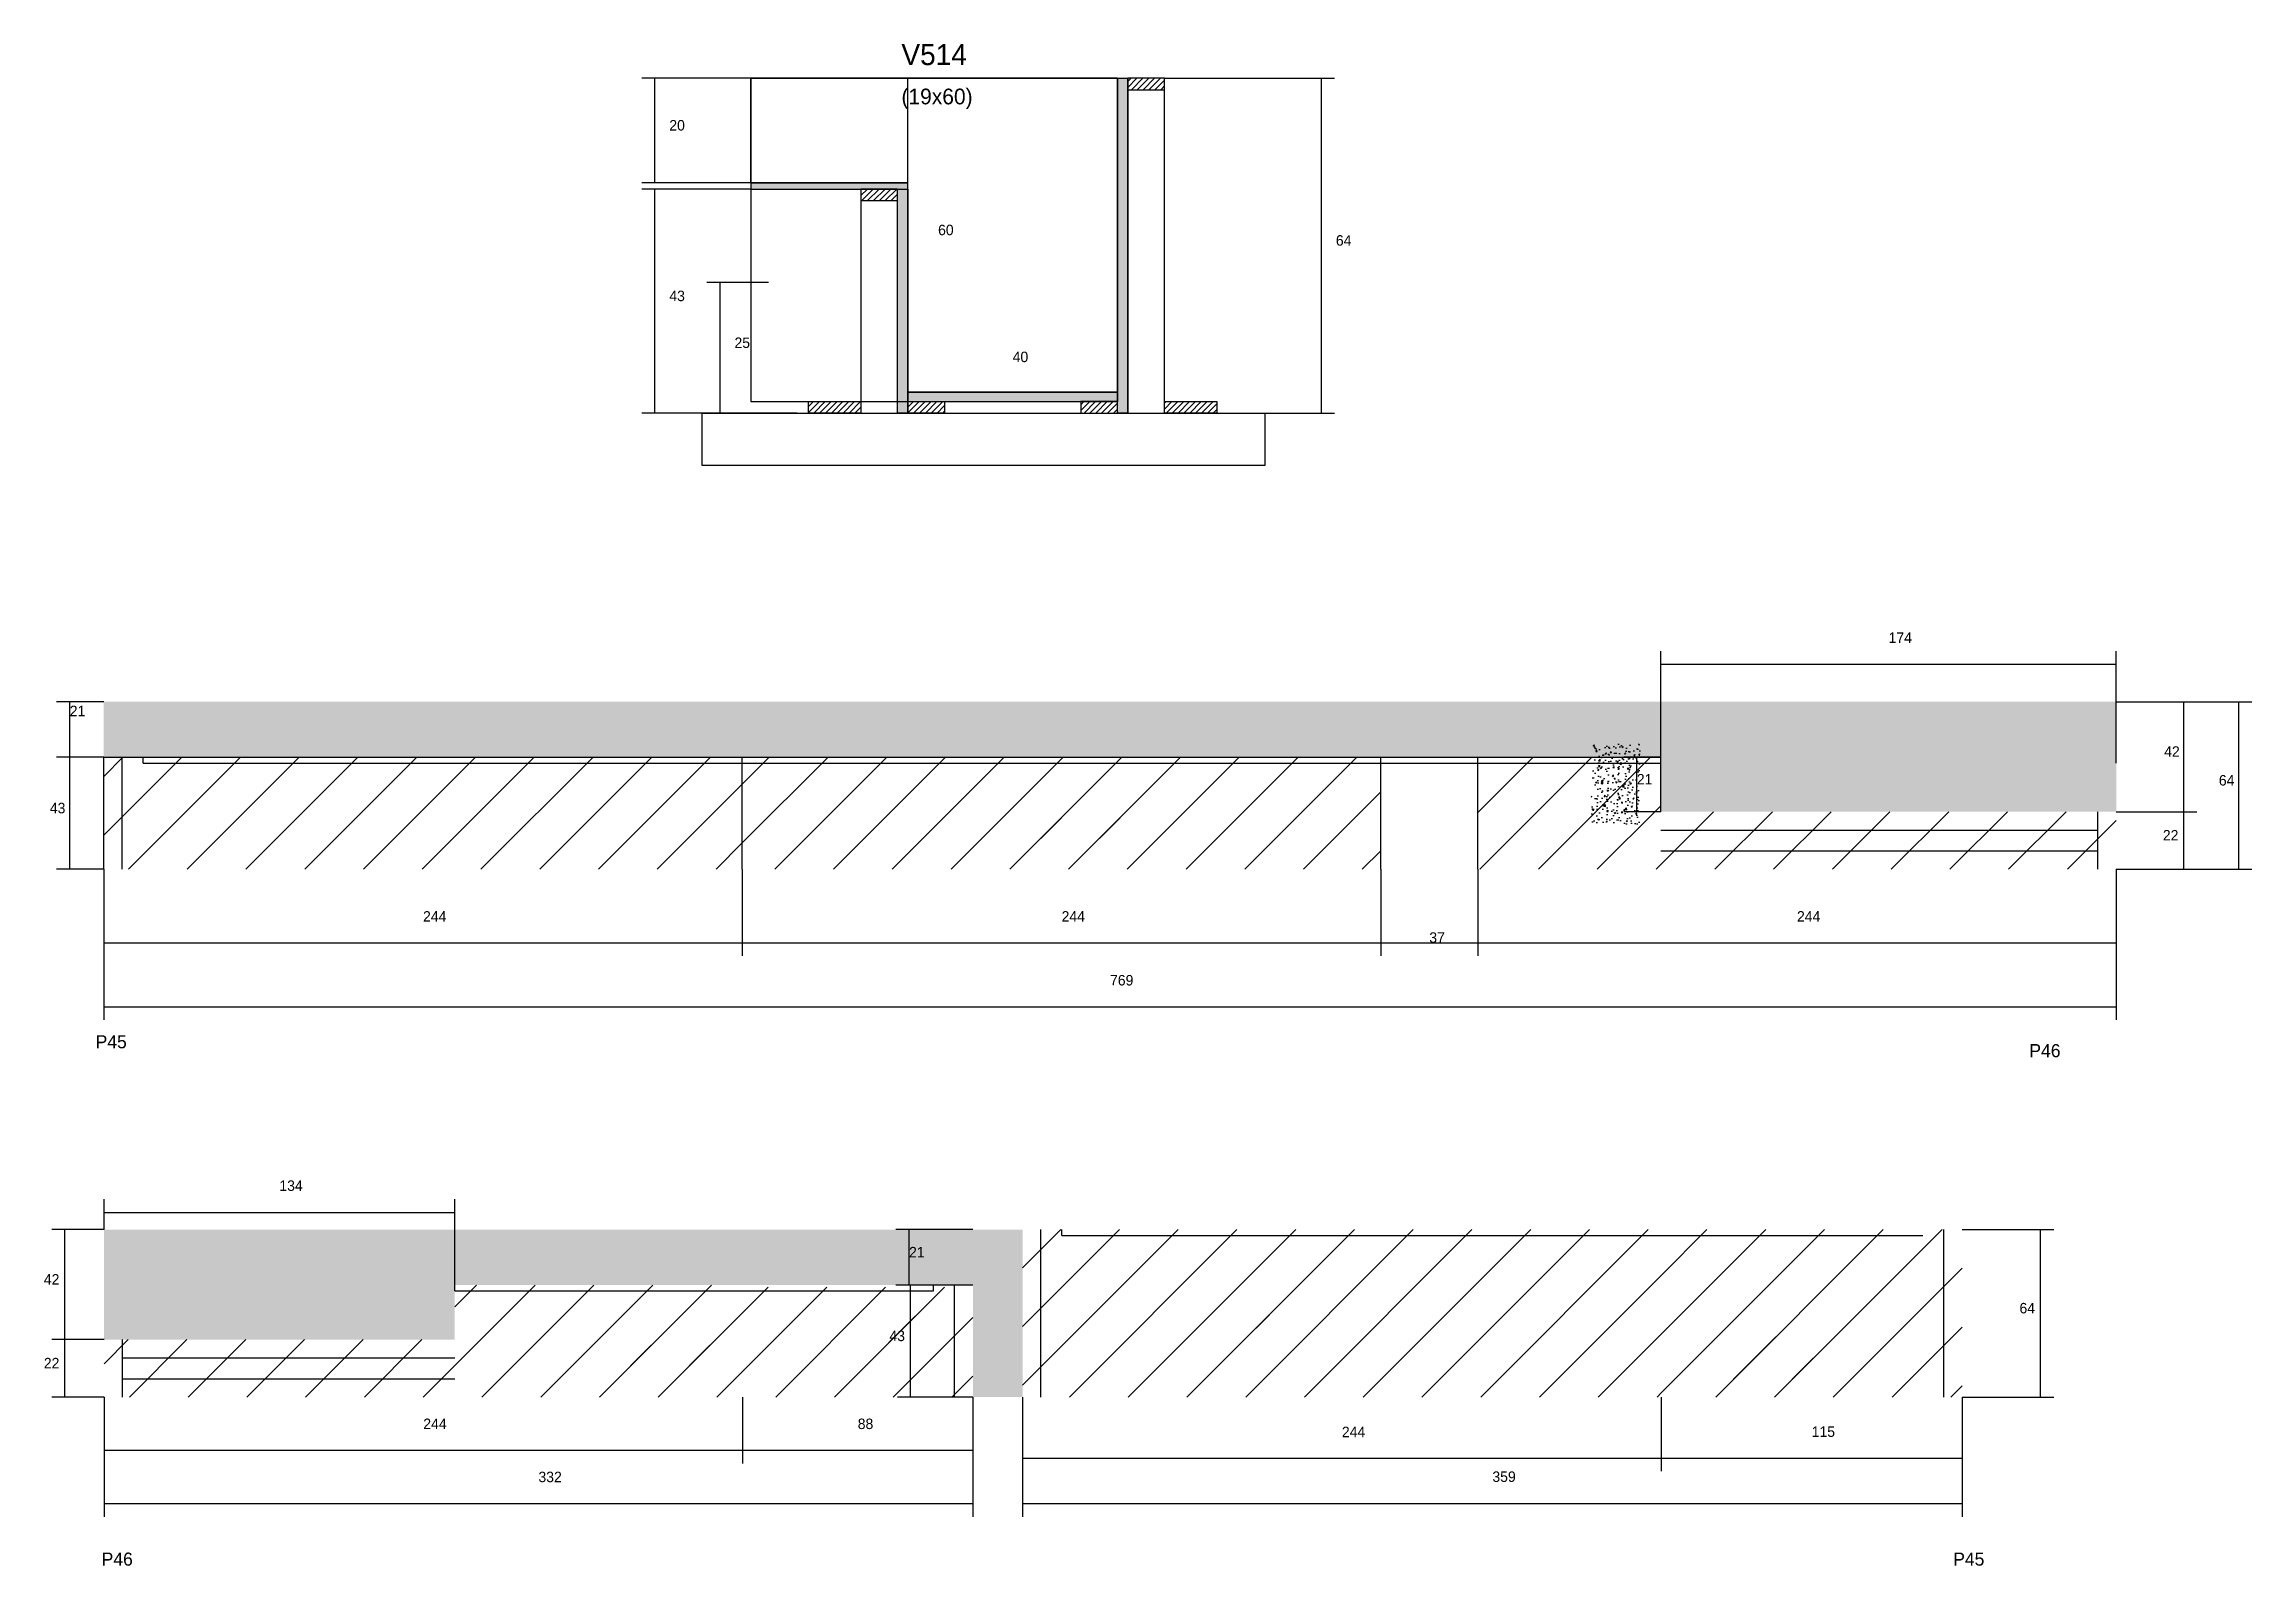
# Model space of a CAD drawing. Header units: metres. Extents: x -21071 to -20228, y 5411 to 5992.
import ezdxf

# ---------------------------------------------------------------- set-up
doc = ezdxf.new("R2010")
doc.units = ezdxf.units.M
for name, color, linetype in [('CONCRETO', 251, 'Continuous'), ('COTA', 241, 'Continuous'), ('Cota Seção (2x)', 4, 'Continuous'), ('Hachura', 253, 'Continuous'), ('Madeira', 126, 'Continuous'), ('NOMENCLATURA', 7, 'Continuous'), ('Painéis', 200, 'Continuous'), ('SARR_2.2x7', 40, 'Continuous'), ('Texto Seção', 7, 'Continuous')]:
    doc.layers.add(name, color=color, linetype=linetype)

msp = doc.modelspace()

# ---------------------------------------------------------------- hatches: boundary and pattern name
at = {"layer": 'COTA'}
h = msp.add_hatch(dxfattribs=at)
h.set_pattern_fill('AR-CONC', scale=0.03)
h.paths.add_polyline_path([(-20279.6, 5741.1), (-21048.6, 5741.1), (-21048.6, 5719.9), (-20453.6, 5719.9), (-20453.6, 5717.7), (-20453.6, 5717.7), (-20453.6, 5699.1), (-20279.6, 5699.1)])
h = msp.add_hatch(dxfattribs=at)
h.set_pattern_fill('AR-CONC', scale=0.03)
h.paths.add_polyline_path([(-20461.6, 5694.5), (-20461.6, 5725), (-20461.6, 5725), (-20480.1, 5725), (-20480.1, 5725), (-20480.1, 5694.5), (-20480.1, 5694.5), (-20461.6, 5694.5)])
h = msp.add_hatch(dxfattribs=at)
h.set_pattern_fill('AR-CONC', scale=0.03)
h.paths.add_polyline_path([(-21048.5, 5539.4), (-21048.5, 5497.4), (-20914.5, 5497.4), (-20914.5, 5518.2), (-20716.5, 5518.2), (-20716.5, 5475.4), (-20697.5, 5475.4), (-20697.5, 5539.4)])
at = {"layer": 'Hachura'}
h = msp.add_hatch(color=8, dxfattribs=at)
h.dxf.hatch_style = 1
h.paths.add_polyline_path([(-20661.3, 5979.4), (-20657.3, 5979.4), (-20657.3, 5979.4), (-20657.3, 5851.4), (-20657.3, 5851.4), (-20661.3, 5851.4), (-20661.3, 5851.4), (-20661.3, 5979.4)])
h = msp.add_hatch(dxfattribs=at)
h.set_pattern_fill('ANSI31', scale=0.5)
h.paths.add_polyline_path([(-20643.3, 5975), (-20643.3, 5979.4), (-20643.3, 5979.4), (-20657.3, 5979.4), (-20657.3, 5979.4), (-20657.3, 5975), (-20657.3, 5975), (-20643.3, 5975)])
h = msp.add_hatch(color=8, dxfattribs=at)
h.dxf.hatch_style = 1
h.paths.add_polyline_path([(-20741.3, 5937), (-20741.3, 5939.4), (-20741.3, 5939.4), (-20801.3, 5939.4), (-20801.3, 5939.4), (-20801.3, 5937), (-20801.3, 5937), (-20741.3, 5937)])
h = msp.add_hatch(dxfattribs=at)
h.set_pattern_fill('ANSI31', scale=0.5)
h.paths.add_polyline_path([(-20745.3, 5932.6), (-20745.3, 5937), (-20745.3, 5937), (-20759.3, 5937), (-20759.3, 5937), (-20759.3, 5932.6), (-20759.3, 5932.6), (-20745.3, 5932.6)])
h = msp.add_hatch(color=8, dxfattribs=at)
h.dxf.hatch_style = 1
h.paths.add_polyline_path([(-20745.3, 5937), (-20741.3, 5937), (-20741.3, 5937), (-20741.3, 5851.4), (-20741.3, 5851.4), (-20745.3, 5851.4), (-20745.3, 5851.4), (-20745.3, 5937)])
h = msp.add_hatch(dxfattribs=at)
h.set_pattern_fill('ANSI31', scale=0.5)
h.paths.add_polyline_path([(-20779.3, 5851.4), (-20779.3, 5855.8), (-20779.3, 5855.8), (-20759.3, 5855.8), (-20759.3, 5855.8), (-20759.3, 5851.4), (-20759.3, 5851.4), (-20779.3, 5851.4)])
h = msp.add_hatch(color=8, dxfattribs=at)
h.dxf.hatch_style = 1
h.paths.add_polyline_path([(-20661.3, 5855.8), (-20661.3, 5859.4), (-20661.3, 5859.4), (-20741.3, 5859.4), (-20741.3, 5859.4), (-20741.3, 5855.8), (-20741.3, 5855.8), (-20661.3, 5855.8)])
h = msp.add_hatch(dxfattribs=at)
h.set_pattern_fill('ANSI31', scale=0.5)
h.paths.add_polyline_path([(-20741.3, 5851.4), (-20741.3, 5855.8), (-20741.3, 5855.8), (-20727.3, 5855.8), (-20727.3, 5855.8), (-20727.3, 5851.4), (-20727.3, 5851.4), (-20741.3, 5851.4)])
h = msp.add_hatch(dxfattribs=at)
h.set_pattern_fill('ANSI31', scale=0.5)
h.paths.add_polyline_path([(-20661.3, 5851.4), (-20661.3, 5855.8), (-20661.3, 5855.8), (-20675.3, 5855.8), (-20675.3, 5855.8), (-20675.3, 5851.4), (-20675.3, 5851.4), (-20661.3, 5851.4)])
h = msp.add_hatch(dxfattribs=at)
h.set_pattern_fill('ANSI31', scale=0.5)
h.paths.add_polyline_path([(-20643.3, 5851.4), (-20643.3, 5855.8), (-20643.3, 5855.8), (-20623.3, 5855.8), (-20623.3, 5855.8), (-20623.3, 5851.4), (-20623.3, 5851.4), (-20643.3, 5851.4)])
h = msp.add_hatch(dxfattribs=at)
h.set_pattern_fill('ANSI31', scale=5)
h.paths.add_polyline_path([(-20804.6, 5677.1), (-20804.6, 5719.9), (-21048.6, 5719.9), (-21048.6, 5719.9), (-21048.6, 5677.1)])
h = msp.add_hatch(dxfattribs=at)
h.set_pattern_fill('ANSI31', scale=5)
h.paths.add_polyline_path([(-20560.6, 5719.9), (-20804.6, 5719.9), (-20804.6, 5677.1), (-20560.6, 5677.1)])
h = msp.add_hatch(dxfattribs=at)
h.set_pattern_fill('ANSI31', scale=5)
h.paths.add_polyline_path([(-20279.6, 5699.1), (-20453.6, 5699.1), (-20453.6, 5719.9), (-20523.6, 5719.9), (-20523.6, 5677.1), (-20279.6, 5677.1)])
h = msp.add_hatch(dxfattribs=at)
h.set_pattern_fill('ANSI31', scale=5)
h.paths.add_polyline_path([(-20727.4, 5680.8), (-20659.7, 5680.8), (-20659.7, 5680.8), (-20654.2, 5696.8), (-20654.2, 5696.8), (-20721.9, 5696.8), (-20721.9, 5696.8), (-20727.4, 5680.8)])
h = msp.add_hatch(dxfattribs=at)
h.set_pattern_fill('ANSI31', scale=5)
h.paths.add_polyline_path([(-20697.5, 5539.4), (-20697.5, 5475.4), (-20453.5, 5475.4), (-20453.5, 5539.4)])
h = msp.add_hatch(dxfattribs=at)
h.set_pattern_fill('ANSI31', scale=5)
h.paths.add_polyline_path([(-20453.5, 5539.4), (-20453.5, 5475.4), (-20338.5, 5475.4), (-20338.5, 5539.4)])
h = msp.add_hatch(dxfattribs=at)
h.set_pattern_fill('ANSI31', scale=5)
h.paths.add_polyline_path([(-20914.5, 5518.2), (-20914.5, 5497.4), (-21048.5, 5497.4), (-21048.5, 5475.4), (-20804.5, 5475.4), (-20804.5, 5518.2)])
h = msp.add_hatch(dxfattribs=at)
h.set_pattern_fill('ANSI31', scale=5)
h.paths.add_polyline_path([(-20716.5, 5517.4), (-20804.5, 5517.4), (-20804.5, 5475.4), (-20716.5, 5475.4)])
h = msp.add_hatch(dxfattribs=at)
h.set_pattern_fill('ANSI31', scale=5)
h.paths.add_polyline_path([(-20852.1, 5487.3), (-20784.4, 5487.3), (-20784.4, 5487.3), (-20778.9, 5503.3), (-20778.9, 5503.3), (-20846.6, 5503.3), (-20846.6, 5503.3), (-20852.1, 5487.3)])
h = msp.add_hatch(dxfattribs=at)
h.set_pattern_fill('ANSI31', scale=5)
h.paths.add_polyline_path([(-20738.5, 5486), (-20738.5, 5507.6), (-20738.5, 5507.6), (-20759.1, 5507.6), (-20759.1, 5507.6), (-20759.1, 5486), (-20759.1, 5486), (-20738.5, 5486)])
h = msp.add_hatch(dxfattribs=at)
h.set_pattern_fill('ANSI31', scale=5)
h.paths.add_polyline_path([(-20613.6, 5490.7), (-20613.6, 5506.9), (-20613.6, 5506.9), (-20545, 5506.9), (-20545, 5506.9), (-20545, 5490.7), (-20545, 5490.7), (-20613.6, 5490.7)])
h = msp.add_hatch(dxfattribs=at)
h.set_pattern_fill('ANSI31', scale=5)
h.paths.add_polyline_path([(-20430.9, 5482.2), (-20430.9, 5498.4), (-20430.9, 5498.4), (-20362.8, 5498.4), (-20362.8, 5498.4), (-20362.8, 5482.2), (-20362.8, 5482.2), (-20430.9, 5482.2)])

# ---------------------------------------------------------------- linework, layer by layer
at = {"layer": 'CONCRETO'}
for points in [[(-20741.3, 5939.4), (-20801.3, 5939.4), (-20801.3, 5979.4), (-20741.3, 5979.4), (-20741.3, 5979.4), (-20661.3, 5979.4), (-20661.3, 5855.8), (-20661.3, 5855.8), (-20661.3, 5859.4), (-20741.3, 5859.4)], [(-20801.3, 5855.8), (-20661.3, 5855.8), (-20661.3, 5979.4), (-20801.3, 5979.4)]]:
    msp.add_lwpolyline(points, close=True, dxfattribs=at)
at = {"layer": 'COTA'}
for p, q in [((-20801.3, 5979.4), (-20843, 5979.4)), ((-20838, 5939.4), (-20838, 5979.4)), ((-20643.3, 5979.4), (-20578.3, 5979.4)), ((-20583.3, 5851.4), (-20583.3, 5979.4)), ((-20801.3, 5939.4), (-20843, 5939.4)), ((-20801.3, 5937), (-20843, 5937)), ((-20838, 5851.4), (-20838, 5937)), ((-20794.6, 5901.3), (-20818.1, 5901.3)), ((-20813.1, 5851.4), (-20813.1, 5901.3)), ((-20783.7, 5851.4), (-20843, 5851.4)), ((-20794.6, 5851.4), (-20818.1, 5851.4)), ((-20643.3, 5851.4), (-20578.3, 5851.4)), ((-20453.6, 5717.7), (-20453.6, 5760.5)), ((-20453.6, 5755.5), (-20279.6, 5755.5)), ((-20279.6, 5717.7), (-20279.6, 5760.5)), ((-21048.6, 5741.1), (-21066.6, 5741.1)), ((-21061.6, 5719.9), (-21061.6, 5741.1)), ((-20279.6, 5741.1), (-20248.8, 5741.1)), ((-20279.6, 5741.1), (-20227.8, 5741.1)), ((-20253.8, 5699.1), (-20253.8, 5741.1)), ((-20232.8, 5677.1), (-20232.8, 5741.1)), ((-21048.6, 5719.9), (-21066.6, 5719.9)), ((-21048.6, 5719.9), (-21066.6, 5719.9)), ((-21061.6, 5677.1), (-21061.6, 5719.9)), ((-20453.6, 5719.9), (-20467.8, 5719.9)), ((-20462.8, 5699.1), (-20462.8, 5719.9)), ((-20453.6, 5699.1), (-20467.8, 5699.1)), ((-20279.6, 5699.1), (-20248.8, 5699.1)), ((-20279.6, 5699.1), (-20248.8, 5699.1)), ((-20253.8, 5677.1), (-20253.8, 5699.1)), ((-21048.6, 5677.1), (-21066.6, 5677.1)), ((-21048.6, 5677.1), (-21048.6, 5644)), ((-21048.6, 5677.1), (-21048.6, 5619.6)), ((-20804.6, 5677.1), (-20804.6, 5644)), ((-20804.6, 5677.1), (-20804.6, 5644)), ((-20560.6, 5677.1), (-20560.6, 5644)), ((-20560.6, 5677.1), (-20560.6, 5644)), ((-20523.6, 5677.1), (-20523.6, 5644)), ((-20523.6, 5677.1), (-20523.6, 5644)), ((-20279.6, 5677.1), (-20248.8, 5677.1)), ((-20279.6, 5677.1), (-20279.6, 5619.6)), ((-20279.6, 5677.1), (-20227.8, 5677.1)), ((-20279.6, 5677.1), (-20279.6, 5644)), ((-21048.6, 5649), (-20804.6, 5649)), ((-20804.6, 5649), (-20560.6, 5649)), ((-20560.6, 5649), (-20523.6, 5649)), ((-20523.6, 5649), (-20279.6, 5649)), ((-21048.6, 5624.6), (-20279.6, 5624.6)), ((-21048.5, 5539.4), (-21048.5, 5551)), ((-20914.5, 5516), (-20914.5, 5551)), ((-21048.5, 5546), (-20914.5, 5546)), ((-21048.5, 5539.4), (-21068.5, 5539.4)), ((-21063.5, 5497.4), (-21063.5, 5539.4)), ((-20716.5, 5539.4), (-20745.9, 5539.4)), ((-20740.9, 5518.2), (-20740.9, 5539.4)), ((-20338.5, 5539.4), (-20303.5, 5539.4)), ((-20308.5, 5475.4), (-20308.5, 5539.4)), ((-20716.5, 5518.2), (-20745.9, 5518.2)), ((-20716.5, 5518.2), (-20745.3, 5518.2)), ((-20740.3, 5475.4), (-20740.3, 5518.2)), ((-21048.5, 5497.4), (-21068.5, 5497.4)), ((-21048.5, 5497.4), (-21068.5, 5497.4)), ((-21063.5, 5475.4), (-21063.5, 5497.4)), ((-21048.5, 5475.4), (-21068.5, 5475.4)), ((-21048.5, 5475.4), (-21048.5, 5429.7)), ((-21048.5, 5475.4), (-21048.5, 5450.1)), ((-20804.5, 5475.4), (-20804.5, 5450.1)), ((-20804.5, 5475.4), (-20804.5, 5450.1)), ((-20716.5, 5475.4), (-20745.3, 5475.4)), ((-20716.5, 5475.4), (-20716.5, 5429.7)), ((-20716.5, 5475.4), (-20716.5, 5450.1)), ((-20697.5, 5475.4), (-20697.5, 5447.1)), ((-20697.5, 5475.4), (-20697.5, 5429.7)), ((-20453.5, 5475.4), (-20453.5, 5447.1)), ((-20453.5, 5475.4), (-20453.5, 5447.1)), ((-20338.5, 5475.4), (-20338.5, 5447.1)), ((-20338.5, 5475.4), (-20303.5, 5475.4)), ((-20338.5, 5475.4), (-20338.5, 5429.7)), ((-21048.5, 5455.1), (-20804.5, 5455.1)), ((-20804.5, 5455.1), (-20716.5, 5455.1)), ((-20697.5, 5452.1), (-20453.5, 5452.1)), ((-20453.5, 5452.1), (-20338.5, 5452.1)), ((-21048.5, 5434.7), (-20716.5, 5434.7)), ((-20697.5, 5434.7), (-20338.5, 5434.7))]:
    msp.add_line(p, q, dxfattribs=at)
at = {"layer": 'Cota Seção (2x)'}
for p, q in [((-20741.3, 5859.4), (-20741.3, 5979.4)), ((-20741.3, 5979.4), (-20736.3, 5979.4)), ((-20741.3, 5851.4), (-20741.3, 5864.4)), ((-20661.3, 5851.4), (-20661.3, 5864.4)), ((-20741.3, 5859.4), (-20736.3, 5859.4)), ((-20741.3, 5859.4), (-20661.3, 5859.4))]:
    msp.add_line(p, q, dxfattribs=at)
at = {"layer": 'Madeira'}
for points in [[(-20643.3, 5975), (-20643.3, 5979.4), (-20657.3, 5979.4), (-20657.3, 5975)], [(-20643.3, 5979.4), (-20657.3, 5979.4), (-20657.3, 5851.4), (-20643.3, 5851.4)], [(-20745.3, 5932.6), (-20745.3, 5937), (-20759.3, 5937), (-20759.3, 5932.6)], [(-20745.3, 5937), (-20759.3, 5937), (-20759.3, 5851.4), (-20745.3, 5851.4)], [(-20779.3, 5851.4), (-20779.3, 5855.8), (-20759.3, 5855.8), (-20759.3, 5851.4)], [(-20741.3, 5851.4), (-20741.3, 5855.8), (-20727.3, 5855.8), (-20727.3, 5851.4)], [(-20661.3, 5851.4), (-20661.3, 5855.8), (-20675.3, 5855.8), (-20675.3, 5851.4)], [(-20643.3, 5851.4), (-20643.3, 5855.8), (-20623.3, 5855.8), (-20623.3, 5851.4)], [(-20604.9, 5831.4), (-20819.9, 5831.4), (-20819.9, 5851.4), (-20604.9, 5851.4)]]:
    msp.add_lwpolyline(points, close=True, dxfattribs=at)
at = {"layer": 'Painéis'}
for p, q in [((-20657.3, 5851.4), (-20657.3, 5979.4)), ((-20801.3, 5939.4), (-20741.3, 5939.4)), ((-20741.3, 5851.4), (-20741.3, 5937)), ((-20741.3, 5859.4), (-20661.3, 5859.4)), ((-20741.3, 5855.8), (-20741.3, 5859.4)), ((-20661.3, 5855.8), (-20661.3, 5859.4)), ((-21048.6, 5719.9), (-20453.6, 5719.9)), ((-21048.6, 5677.1), (-21048.6, 5719.9)), ((-20804.6, 5677.1), (-20804.6, 5719.9)), ((-20560.6, 5677.1), (-20560.6, 5719.9)), ((-20523.6, 5677.1), (-20523.6, 5719.9)), ((-20453.6, 5699.1), (-20453.6, 5719.9))]:
    msp.add_line(p, q, dxfattribs=at)
for points in [[(-20661.3, 5979.4), (-20657.3, 5979.4), (-20657.3, 5851.4), (-20661.3, 5851.4)], [(-20741.3, 5937), (-20741.3, 5939.4), (-20801.3, 5939.4), (-20801.3, 5937)], [(-20745.3, 5937), (-20741.3, 5937), (-20741.3, 5851.4), (-20745.3, 5851.4)], [(-20661.3, 5855.8), (-20661.3, 5859.4), (-20741.3, 5859.4), (-20741.3, 5855.8)]]:
    msp.add_lwpolyline(points, close=True, dxfattribs=at)
at = {"layer": 'SARR_2.2x7'}
for p, q in [((-21041.6, 5677.1), (-21041.6, 5719.9)), ((-21033.6, 5717.7), (-21033.6, 5719.9)), ((-21033.6, 5717.7), (-20804.6, 5717.7)), ((-20804.6, 5717.7), (-20560.6, 5717.7)), ((-20560.6, 5717.7), (-20523.6, 5717.7)), ((-20523.6, 5717.7), (-20453.6, 5717.7)), ((-20286.6, 5677.1), (-20286.6, 5699.1)), ((-20453.6, 5692.1), (-20286.6, 5692.1)), ((-20453.6, 5684.1), (-20286.6, 5684.1)), ((-20690.5, 5475.4), (-20690.5, 5539.4)), ((-20682.5, 5537.2), (-20682.5, 5539.4)), ((-20682.5, 5537.2), (-20453.5, 5537.2)), ((-20453.5, 5537.2), (-20353.5, 5537.2)), ((-20345.5, 5475.4), (-20345.5, 5539.4)), ((-20731.5, 5516), (-20731.5, 5518.2)), ((-20723.5, 5475.4), (-20723.5, 5518.2)), ((-20914.5, 5516), (-20731.5, 5516)), ((-21041.5, 5475.4), (-21041.5, 5497.4)), ((-21041.5, 5490.4), (-20914.5, 5490.4)), ((-21041.5, 5482.4), (-20914.5, 5482.4))]:
    msp.add_line(p, q, dxfattribs=at)

# ---------------------------------------------------------------- texts
at = {"layer": 'COTA'}
for s, p in [('20', (-20832.5, 5959.4)), ('64', (-20577.8, 5915.4)), ('43', (-20832.5, 5894.2)), ('25', (-20807.6, 5876.3)), ('174', (-20366.6, 5763.6)), ('21', (-21061.6, 5735.6)), ('42', (-20261.3, 5720.1)), ('21', (-20462.8, 5709.5)), ('64', (-20240.4, 5709.1)), ('43', (-21069.2, 5698.5)), ('22', (-20261.8, 5688.1)), ('244', (-20926.6, 5657.1)), ('244', (-20682.6, 5657.1)), ('244', (-20401.6, 5657.1)), ('37', (-20542.1, 5649)), ('769', (-20664.1, 5632.7)), ('134', (-20981.5, 5554.2)), ('21', (-20740.9, 5528.8)), ('42', (-21071.5, 5518.4)), ('64', (-20316.6, 5507.4)), ('43', (-20748.4, 5496.8)), ('22', (-21071.5, 5486.4)), ('244', (-20926.5, 5463.2)), ('88', (-20760.5, 5463.2)), ('244', (-20575.5, 5460.1)), ('115', (-20396, 5460.2)), ('332', (-20882.5, 5442.9)), ('359', (-20518, 5443))]:
    msp.add_text(s, height=4, dxfattribs=at).set_placement(p)
at = {"layer": 'Cota Seção (2x)'}
for s, p in [('60', (-20729.8, 5919.4)), ('40', (-20701.3, 5870.9))]:
    msp.add_text(s, height=4, dxfattribs=at).set_placement(p)
at = {"layer": 'NOMENCLATURA'}
for s, p in [('P45', (-21051.7, 5608.7)), ('P46', (-20312.8, 5605.3)), ('P46', (-21049.4, 5411)), ('P45', (-20341.9, 5411))]:
    msp.add_text(s, height=5, dxfattribs=at).set_placement(p)
at = {"layer": 'Texto Seção'}
for s, height, p in [('V514', 8, (-20743.8, 5984.4)), ('(19x60)', 6, (-20743.8, 5969.4))]:
    msp.add_text(s, height=height, dxfattribs=at).set_placement(p)

doc.saveas('drawing.dxf')
